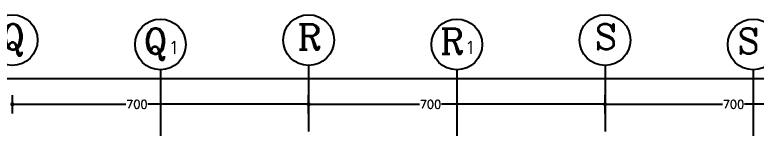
# Model space of a CAD drawing. Header units: inches. Extents: x 567115 to 582893, y 124948 to 133566.
# Drawn here: x 579058 to 580809, y 133274 to 133566 of the extents above; entities that cross this region are included whole.
import ezdxf
from ezdxf.enums import TextEntityAlignment as Align

# ---------------------------------------------------------------- set-up
doc = ezdxf.new("R2010")
doc.units = ezdxf.units.IN
doc.header["$MEASUREMENT"] = 0
doc.header["$PDMODE"] = 66
doc.linetypes.add('DASHED2', pattern=[0.375, 0.25, -0.125])
doc.layers.add('axx', color=8, linetype='DASHED2')
doc.layers.add('DIM', color=15, linetype='Continuous')
doc.styles.add('ROMANS', font='romans.shx')
doc.styles.add('style1', font='romanc.shx', dxfattribs={"oblique": 5, "height": 25})
doc.dimstyles.new('DIM 1-100', dxfattribs={"dimtxt": 20, "dimasz": 1, "dimexe": 1, "dimexo": 0.08, "dimgap": 0.09, "dimtad": 0, "dimdec": 0, "dimzin": 0, "dimdsep": 46, "dimtxsty": 'ROMANS', "dimblk": 'KHAT', "dimcen": 0.09, "dimse1": 1, "dimse2": 1, "dimclrd": 15, "dimclre": 15, "dimclrt": 6, "dimadec": 0, "dimazin": 0, "dimtfac": 1, "dimtdec": 0, "dimtix": 1, "dimtmove": 2, "dimatfit": 3, "dimfxl": 0, "dimtolj": 1, "dimtzin": 0, "dimarcsym": 0})

# ---------------------------------------------------------------- blocks, each defined once
blk = doc.blocks.new('KHAT')
at = {"layer": 'DIM', "ltscale": 0.5}
blk.add_line((0, -21.5), (0, 21.5), dxfattribs=at)
at = {"layer": 'DIM', "ltscale": 0.5, "const_width": 4.75}
blk.add_lwpolyline([(-2.4, 0, 1), (2.4, 0, 1)], format="xyb", close=True, dxfattribs=at)
blk = doc.blocks.new('*D277')
at = {"layer": 'axx', "color": 15, "linetype": 'Continuous', "lineweight": -2, "transparency": 16777216}
for p, q in [((579052.7, 133354.3), (579320.2, 133354.3)), ((579750.7, 133354.3), (579371.8, 133354.3))]:
    blk.add_line(p, q, dxfattribs=at)
at = {"layer": 'Defpoints', "color": 0, "linetype": 'Continuous', "lineweight": 5, "transparency": 16777216}
for p in [(579751.7, 133354.3), (579051.7, 133273.9), (579751.7, 133273.9)]:
    blk.add_point(p, dxfattribs=at)
at = {"layer": 'axx', "color": 15, "linetype": 'Continuous', "lineweight": -2, "transparency": 16777216, "rotation": 180}
blk.add_blockref('KHAT', (579051.7, 133354.3), dxfattribs=at)
at = {"layer": 'axx', "color": 15, "linetype": 'Continuous', "lineweight": -2, "transparency": 16777216}
blk.add_blockref('KHAT', (579751.7, 133354.3), dxfattribs=at)
at = {"layer": 'axx', "color": 6, "linetype": 'Continuous', "transparency": 16777216, "insert": (579346, 133354.3), "char_height": 20, "attachment_point": 5, "style": 'ROMANS'}
blk.add_mtext('\\A1;700', dxfattribs=at)
blk = doc.blocks.new('*D278')
at = {"layer": 'axx', "color": 15, "linetype": 'Continuous', "lineweight": -2, "transparency": 16777216}
for p, q in [((579752.7, 133354.3), (580013.7, 133354.3)), ((580450.7, 133354.3), (580065.3, 133354.3))]:
    blk.add_line(p, q, dxfattribs=at)
at = {"layer": 'Defpoints', "color": 0, "linetype": 'Continuous', "lineweight": 5, "transparency": 16777216}
for p in [(580451.7, 133354.3), (579751.7, 133273.9), (580451.7, 133273.9)]:
    blk.add_point(p, dxfattribs=at)
at = {"layer": 'axx', "color": 15, "linetype": 'Continuous', "lineweight": -2, "transparency": 16777216, "rotation": 180}
blk.add_blockref('KHAT', (579751.7, 133354.3), dxfattribs=at)
at = {"layer": 'axx', "color": 15, "linetype": 'Continuous', "lineweight": -2, "transparency": 16777216}
blk.add_blockref('KHAT', (580451.7, 133354.3), dxfattribs=at)
at = {"layer": 'axx', "color": 6, "linetype": 'Continuous', "transparency": 16777216, "insert": (580039.5, 133354.3), "char_height": 20, "attachment_point": 5, "style": 'ROMANS'}
blk.add_mtext('\\A1;700', dxfattribs=at)
blk = doc.blocks.new('*D279')
at = {"layer": 'axx', "color": 15, "linetype": 'Continuous', "lineweight": -2, "transparency": 16777216}
for p, q in [((580452.7, 133354.3), (580729.3, 133354.3)), ((581150.7, 133354.3), (580780.9, 133354.3))]:
    blk.add_line(p, q, dxfattribs=at)
at = {"layer": 'Defpoints', "color": 0, "linetype": 'Continuous', "lineweight": 5, "transparency": 16777216}
for p in [(581151.7, 133354.3), (580451.7, 133273.9), (581151.7, 133273.9)]:
    blk.add_point(p, dxfattribs=at)
at = {"layer": 'axx', "color": 15, "linetype": 'Continuous', "lineweight": -2, "transparency": 16777216, "rotation": 180}
blk.add_blockref('KHAT', (580451.7, 133354.3), dxfattribs=at)
at = {"layer": 'axx', "color": 15, "linetype": 'Continuous', "lineweight": -2, "transparency": 16777216}
blk.add_blockref('KHAT', (581151.7, 133354.3), dxfattribs=at)
at = {"layer": 'axx', "color": 6, "linetype": 'Continuous', "transparency": 16777216, "insert": (580755.1, 133354.3), "char_height": 20, "attachment_point": 5, "style": 'ROMANS'}
blk.add_mtext('\\A1;700', dxfattribs=at)
blk = doc.blocks.new('*D286')
at = {"layer": 'axx', "color": 15, "linetype": 'Continuous', "lineweight": -2, "transparency": 16777216}
for p, q in [((568102.7, 133414.6), (575135.8, 133414.6)), ((582650.7, 133414.6), (575222.7, 133414.6))]:
    blk.add_line(p, q, dxfattribs=at)
at = {"layer": 'Defpoints', "color": 0, "linetype": 'Continuous', "lineweight": 5, "transparency": 16777216}
for p in [(568101.7, 133414.3), (582651.7, 133414.6), (582651.7, 133354.3)]:
    blk.add_point(p, dxfattribs=at)
at = {"layer": 'axx', "color": 15, "linetype": 'Continuous', "lineweight": -2, "transparency": 16777216, "rotation": 180}
blk.add_blockref('KHAT', (568101.7, 133414.6), dxfattribs=at)
at = {"layer": 'axx', "color": 15, "linetype": 'Continuous', "lineweight": -2, "transparency": 16777216}
blk.add_blockref('KHAT', (582651.7, 133414.6), dxfattribs=at)
at = {"layer": 'axx', "color": 6, "linetype": 'Continuous', "transparency": 16777216, "insert": (575179.2, 133414.6), "char_height": 20, "attachment_point": 5, "style": 'ROMANS'}
blk.add_mtext('\\A1;14550', dxfattribs=at)

msp = doc.modelspace()

# ---------------------------------------------------------------- linework, layer by layer
at = {"layer": 'axx', "linetype": 'Continuous', "ltscale": 200}
for p, q in [((579751.7, 133446.2), (579751.7, 133289.7)), ((580451.7, 133446.2), (580451.7, 133289.7)), ((579401.7, 133436), (579401.7, 133279.4)), ((580101.6, 133436), (580101.6, 133279.4)), ((580801.6, 133436), (580801.6, 133279.4))]:
    msp.add_line(p, q, dxfattribs=at)
at = {"layer": 'axx', "color": 3, "linetype": 'Continuous'}
for centre in [(579051.7, 133506.2), (579751.7, 133506.2), (580451.7, 133506.2), (579401.7, 133496), (580101.7, 133496), (580801.7, 133496)]:
    msp.add_circle(centre, 60, dxfattribs=at)

# ---------------------------------------------------------------- texts
at = {"layer": 'axx', "color": 6, "linetype": 'Continuous', "style": 'style1'}
for s, height, p in [('Q', 60, (579053.5, 133484.1)), ('R', 60, (579753.5, 133484.1)), ('S', 60, (580453.5, 133484.1)), ('Q', 60, (579390.2, 133473.9)), ('R', 60, (580090.2, 133473.9)), ('S', 60, (580790.2, 133473.9)), ('1', 30, (579433.8, 133473.9)), ('1', 30, (580133.8, 133473.9))]:
    msp.add_text(s, height=height, dxfattribs=at).set_placement(p, align=Align.CENTER)

# ---------------------------------------------------------------- dimensions: what is measured, and where the dimension line sits
at = {"layer": 'axx', "color": 15, "linetype": 'Continuous'}
for base, p1, p2, picture, middle in [((582651.7, 133414.6), (568101.7, 133414.3), (582651.7, 133354.3), '*D286', (575179.2, 133414.6)), ((579751.7, 133354.3), (579051.7, 133273.9), (579751.7, 133273.9), '*D277', (579346, 133354.3)), ((580451.7, 133354.3), (579751.7, 133273.9), (580451.7, 133273.9), '*D278', (580039.5, 133354.3)), ((581151.7, 133354.3), (580451.7, 133273.9), (581151.7, 133273.9), '*D279', (580755.1, 133354.3))]:
    dim = msp.add_linear_dim(base=base, p1=p1, p2=p2, dimstyle='DIM 1-100', dxfattribs=at)
    dim.commit()
    dim.dimension.update_dxf_attribs({"geometry": picture, "text_midpoint": middle, "dimtype": 160})

doc.saveas('drawing.dxf')
